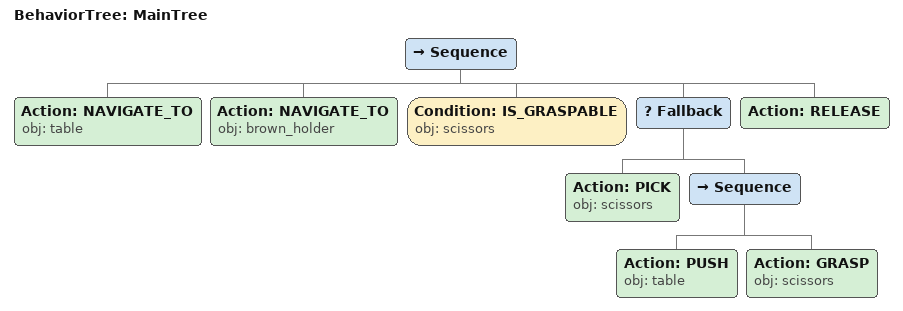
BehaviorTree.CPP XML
<root main_tree_to_execute="MainTree">
  <BehaviorTree ID="MainTree">
    <Sequence>
      <!-- Navigate to table -->
      <Action ID="NAVIGATE_TO" obj="table" />
      <!-- Navigate to brown_holder -->
      <Action ID="NAVIGATE_TO" obj="brown_holder" />
      <!-- Check scissors is graspable before GRASP -->
      <Condition ID="IS_GRASPABLE" obj="scissors" />
      <!-- Fallback: if GRASP scissors fails, try alternative to reposition -->
      <Fallback>
        <!-- Grasp scissors -->
        <Action ID="PICK" obj="scissors" />
        <Sequence>
          <!-- Push table forward toward front edge of table -->
          <Action ID="PUSH" obj="table" />
          <!-- Grasp scissors -->
          <Action ID="GRASP" obj="scissors" />
        </Sequence>
      </Fallback>
      <!-- Pick scissors -->
      <Action ID="RELEASE" />
    </Sequence>
  </BehaviorTree>
</root>
